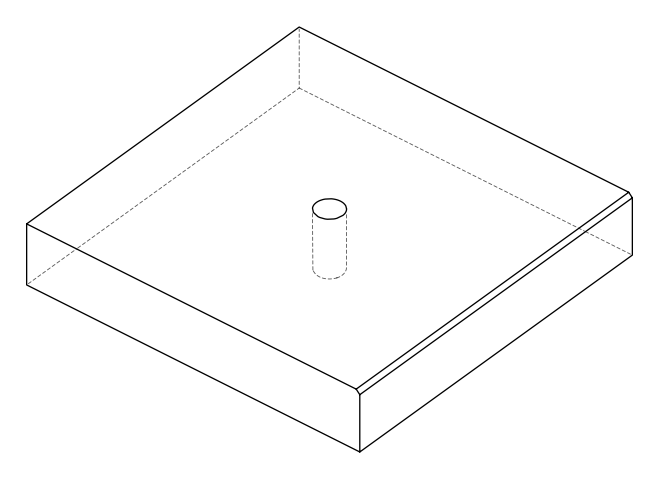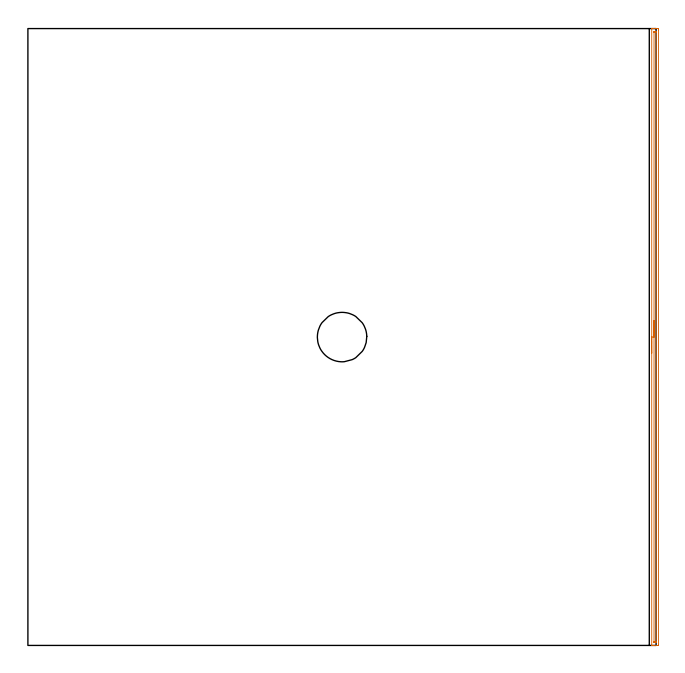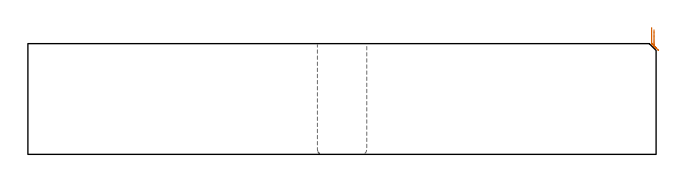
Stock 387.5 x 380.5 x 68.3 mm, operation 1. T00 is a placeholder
(PLAN: 2 operations, 1 tool changes, 9.4 min)
(1 AREA_MILL | FG_CHAMFER_SURFACE | UGT0205_001 | 6.25 min | 3356 mm3)
(2 MILL_THROUGH_HOLE_FROM_SOLID_MATERIAL | STEP1HOLE | NXT0201_007 | Circular | 3.12 min | 49623 mm3)
(TOOL UGT0205_001 | Chamfer Mill 20 x 3 x 45 deg. | D20 FL50 Z2)
(TOOL NXT0201_007 | ENDMILL 25mm [R216.25-25050GCK54P 1620] | D25 R3 FL54 Z5)
(OP 1 AREA_MILL)
G17 G21 G94 G90
T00 M6
G54
G17 G0 G90 X384.8 Y180.25 S1061 M3
G43 Z78.3 H0
G94 G1 Y180.288 Z77.428 F250.
Y180.402 Z76.563
Y180.591 Z75.712
Y180.853 Z74.88
Y181.187 Z74.074
Y181.59 Z73.3
Y182.058 Z72.564
Y182.59 Z71.872
Y183.179 Z71.229
Y183.822 Z70.639
Y184.514 Z70.108
Y185.25 Z69.64
Y186.024 Z69.237
Y186.83 Z68.903
Y187.662 Z68.641
Y188.514 Z68.452
Y189.378 Z68.338
Y190.25 Z68.3
Y380.314
X384.803 Y380.49 Z68.288
X384.944 Y380.498 Z68.148
X385.092 Y380.5 Z68.008
X385.299 Z67.8
X386.026 Z67.069
X387.263 Z65.834
X387.774 Z65.32
X388.393 Z64.702
X388.649 Y380.497 Z64.447
X388.992 Y380.49 Z64.104
X388.997 Y380.224 Z64.1
X389. Y379.867
Y379.508
Y0.633
X388.997 Y0.276
X388.992 Y0.01 Z64.104
X388.649 Y0. Z64.447
X386.026 Z67.069
X385.092 Z68.008
X384.944 Y0.002 Z68.148
X384.803 Y0.01 Z68.288
X384.8 Y0.186 Z68.3
Y190.25
X386.214 Z66.886
X386.215 Y378.078 Z66.885
X386.217 Y378.429 Z66.883
X386.219 Y378.472 Z66.881
X386.22 Y378.486 Z66.88
X386.241 Y378.49 Z66.859
X386.35 Y378.496 Z66.75
X386.488 Y378.499 Z66.612
X386.9 Y378.5 Z66.2
X387.362 Z65.738
X387.532 Y378.497 Z65.568
X387.568 Y378.493 Z65.532
X387.579 Y378.49 Z65.521
X387.581 Y378.478 Z65.519
X387.584 Y378.438 Z65.516
X387.585 Y378.271 Z65.515
Y2.422
X387.583 Y2.071 Z65.517
X387.581 Y2.028 Z65.519
X387.58 Y2.014 Z65.52
X387.559 Y2.01 Z65.541
X387.45 Y2.004 Z65.65
X387.312 Y2.001 Z65.788
X386.9 Y2. Z66.2
X386.438 Z66.662
X386.268 Y2.003 Z66.832
X386.232 Y2.007 Z66.868
X386.221 Y2.01 Z66.879
X386.219 Y2.022 Z66.881
X386.216 Y2.063 Z66.884
X386.215 Y2.229 Z66.885
X386.214 Y190.25 Z66.886
Y191.122 Z66.924
Y191.986 Z67.038
Y192.838 Z67.226
Y193.67 Z67.489
Y194.476 Z67.823
Y195.25 Z68.225
Y195.986 Z68.694
Y196.678 Z69.225
Y197.321 Z69.815
Y197.91 Z70.458
Y198.442 Z71.15
Y198.91 Z71.886
Y199.313 Z72.66
Y199.647 Z73.466
Y199.909 Z74.298
Y200.098 Z75.149
Y200.212 Z76.014
Y200.25 Z76.886
G0 Z78.3
M5
M2
